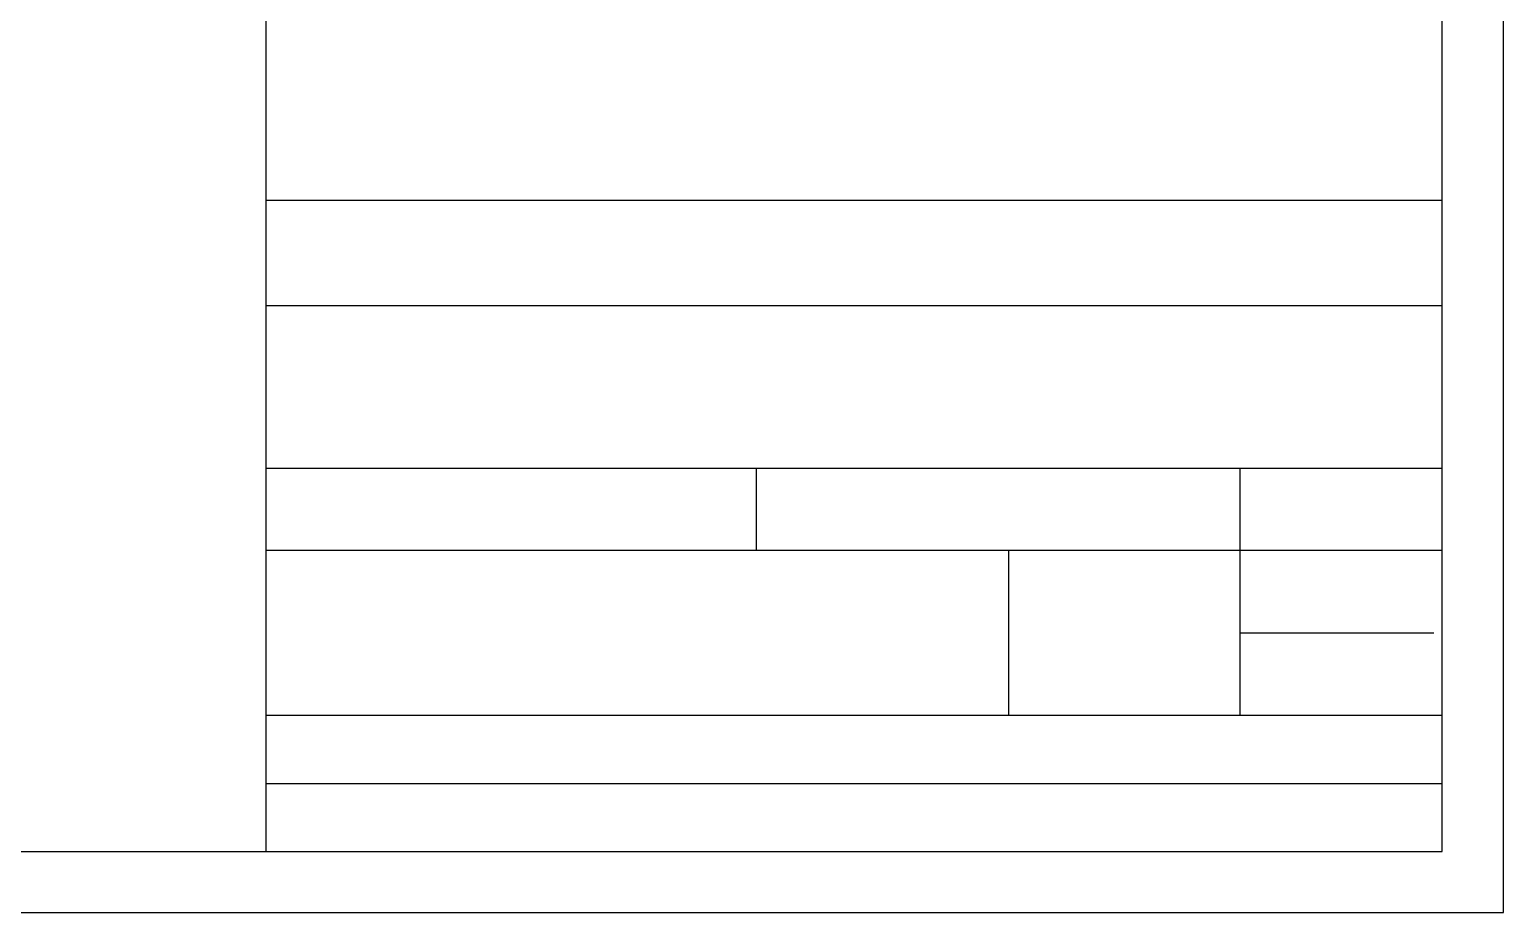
# Model space of a CAD drawing. Header units: millimetres. Extents: x 10 to 831, y 7 to 587.
# Drawn here: x 701.9 to 831.1, y 7 to 84.4 of the extents above; entities that cross this region are included whole.
import ezdxf

# ---------------------------------------------------------------- set-up
doc = ezdxf.new("R2010")
doc.units = ezdxf.units.MM
doc.layers.get('0').update_dxf_attribs({"linetype": 'CONTINUOUS'})

msp = doc.modelspace()

# ---------------------------------------------------------------- linework, layer by layer
at = {"color": 9}
for p, q in [((831.144, 7.0032), (831.144, 586.863)), ((825.779, 12.3679), (825.779, 581.501)), ((15.5291, 12.3679), (825.779, 12.3679)), ((10.163, 7.0032), (831.144, 7.0032))]:
    msp.add_line(p, q, dxfattribs=at)
at = {"color": 0}
for p, q in [((722.644, 581.498), (722.644, 12.3679)), ((722.655, 69.4655), (825.779, 69.4655)), ((722.655, 69.4655), (825.779, 69.4655)), ((722.655, 60.2368), (825.779, 60.2368)), ((825.779, 45.9384), (722.655, 45.9384)), ((765.655, 38.7311), (765.655, 45.9384)), ((808.03, 45.9384), (808.03, 24.2962)), ((825.779, 38.7311), (722.655, 38.7311)), ((787.742, 38.7311), (787.742, 24.2962)), ((808.03, 31.513), (825.048, 31.513)), ((722.655, 24.2962), (825.779, 24.2962)), ((722.644, 18.3265), (825.779, 18.3265))]:
    msp.add_line(p, q, dxfattribs=at)

doc.saveas('drawing.dxf')
